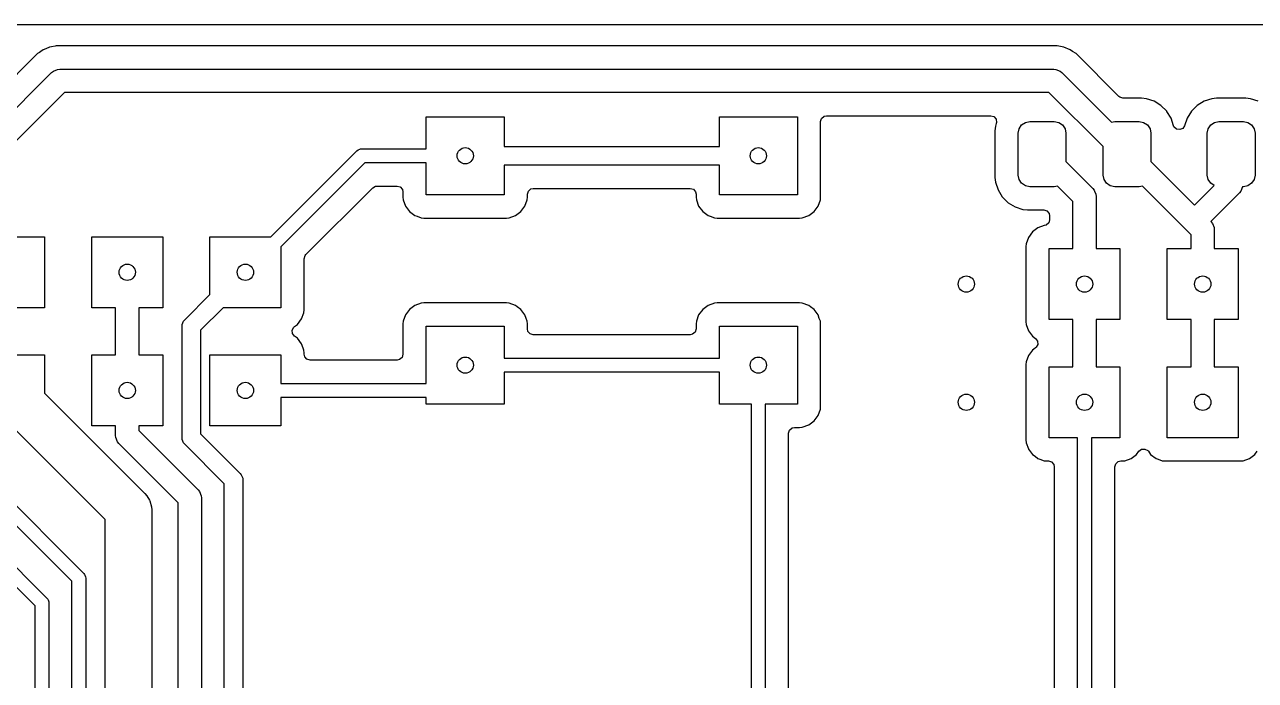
# Model space of a CAD drawing. Extents: x 0.21 to 3.39, y 0.21 to 2.59.
# Drawn here: x 1.773 to 2.815, y 2.035 to 2.59 of the extents above; entities that cross this region are included whole.
import ezdxf

# ---------------------------------------------------------------- set-up
doc = ezdxf.new("R2010")
doc.units = 0
doc.header["$MEASUREMENT"] = 0
doc.layers.add('BLACK', color=7, linetype='CONTINUOUS')

msp = doc.modelspace()

# ---------------------------------------------------------------- linework, layer by layer
at = {"layer": 'BLACK', "linetype": 'CONTINUOUS'}
for p, q in [((0.2154, 2.5896), (3.3846, 2.5896)), ((1.7841, 2.565), (1.7429, 2.5237)), ((1.7857, 2.566), (1.7841, 2.565)), ((1.7841, 2.565), (1.7841, 2.565)), ((1.787, 2.5669), (1.7857, 2.566)), ((1.7889, 2.5682), (1.787, 2.5669)), ((1.7912, 2.5691), (1.7889, 2.5682)), ((1.7889, 2.5682), (1.7889, 2.5682)), ((1.7889, 2.5682), (1.7889, 2.5682)), ((1.7889, 2.5682), (1.7889, 2.5682)), ((1.7943, 2.5704), (1.7912, 2.5691)), ((1.7912, 2.5691), (1.7912, 2.5691)), ((1.7958, 2.5707), (1.7943, 2.5704)), ((1.7943, 2.5704), (1.7943, 2.5704)), ((1.7989, 2.5713), (1.7958, 2.5707)), ((1.8, 2.5715), (1.7989, 2.5713)), ((1.7989, 2.5713), (1.7989, 2.5713)), ((2.6468, 2.5715), (1.8, 2.5715)), ((1.8, 2.5715), (1.8, 2.5715)), ((1.8, 2.5715), (1.8, 2.5715)), ((2.6525, 2.5704), (2.6468, 2.5715)), ((2.6579, 2.5682), (2.6525, 2.5704)), ((2.6525, 2.5704), (2.6525, 2.5704)), ((2.6525, 2.5704), (2.6525, 2.5704)), ((2.6599, 2.5669), (2.6579, 2.5682)), ((2.6579, 2.5682), (2.6579, 2.5682)), ((2.6628, 2.565), (2.6599, 2.5669)), ((2.699, 2.5287), (2.6628, 2.565)), ((1.7975, 2.5502), (1.801, 2.5517)), ((1.801, 2.5517), (1.8029, 2.5518)), ((1.801, 2.5517), (1.801, 2.5517)), ((1.8029, 2.5518), (2.6439, 2.5518)), ((2.6439, 2.5518), (2.6458, 2.5517)), ((2.6458, 2.5517), (2.6494, 2.5502)), ((1.749, 2.502), (1.796, 2.549)), ((1.796, 2.549), (1.7975, 2.5502)), ((2.6494, 2.5502), (2.6494, 2.5502)), ((2.6494, 2.5502), (2.6509, 2.549)), ((2.6509, 2.549), (2.6928, 2.507)), ((1.807, 2.5322), (1.7561, 2.4813)), ((2.6398, 2.5322), (1.807, 2.5322)), ((2.6857, 2.4863), (2.6398, 2.5322)), ((2.6998, 2.5281), (2.699, 2.5287)), ((2.7025, 2.5273), (2.6998, 2.5281)), ((2.7182, 2.5273), (2.7025, 2.5273)), ((2.7223, 2.5269), (2.7182, 2.5273)), ((2.7182, 2.5273), (2.7182, 2.5273)), ((2.7288, 2.5247), (2.7223, 2.5269)), ((2.7223, 2.5269), (2.7223, 2.5269)), ((2.7347, 2.5211), (2.7288, 2.5247)), ((2.7396, 2.5162), (2.7347, 2.5211)), ((2.7347, 2.5211), (2.7347, 2.5211)), ((2.7653, 2.5211), (2.7604, 2.5162)), ((2.7712, 2.5247), (2.7653, 2.5211)), ((2.7653, 2.5211), (2.7653, 2.5211)), ((2.7777, 2.5269), (2.7712, 2.5247)), ((2.7818, 2.5273), (2.7777, 2.5269)), ((2.8064, 2.5273), (2.7818, 2.5273)), ((2.8104, 2.5269), (2.8064, 2.5273)), ((2.817, 2.5247), (2.8104, 2.5269)), ((2.8104, 2.5269), (2.8104, 2.5269)), ((2.113, 2.4845), (2.113, 2.5116)), ((2.113, 2.5116), (2.179, 2.5116)), ((2.179, 2.5116), (2.179, 2.4865)), ((2.361, 2.4865), (2.361, 2.5116)), ((2.361, 2.5116), (2.427, 2.5116)), ((2.427, 2.5116), (2.427, 2.4456)), ((2.4467, 2.5075), (2.4475, 2.5102)), ((2.4475, 2.5102), (2.4496, 2.512)), ((2.4496, 2.512), (2.4517, 2.5125)), ((2.4517, 2.5125), (2.5906, 2.5125)), ((2.5906, 2.5125), (2.5933, 2.5117)), ((2.5933, 2.5117), (2.5951, 2.5096)), ((2.7397, 2.5161), (2.7396, 2.5162)), ((2.7396, 2.5162), (2.7396, 2.5162)), ((2.7396, 2.5162), (2.7396, 2.5162)), ((2.7432, 2.5103), (2.7397, 2.5161)), ((2.7453, 2.504), (2.7432, 2.5103)), ((2.7568, 2.5103), (2.7547, 2.504)), ((2.7604, 2.5162), (2.7568, 2.5103)), ((2.7604, 2.5162), (2.7604, 2.5162)), ((2.4467, 2.4437), (2.4467, 2.5075)), ((2.5946, 2.5037), (2.5942, 2.4997)), ((2.5942, 2.4997), (2.5942, 2.4603)), ((2.5953, 2.5059), (2.5946, 2.5037)), ((2.5946, 2.5037), (2.5946, 2.5037)), ((2.5951, 2.5096), (2.5955, 2.5068)), ((2.5955, 2.5068), (2.5953, 2.5059)), ((2.6139, 2.4977), (2.6146, 2.5015)), ((2.6146, 2.5015), (2.6168, 2.5047)), ((2.6168, 2.5047), (2.62, 2.5068)), ((2.62, 2.5068), (2.6237, 2.5076)), ((2.6237, 2.5076), (2.6444, 2.5076)), ((2.6444, 2.5076), (2.6482, 2.5068)), ((2.6482, 2.5068), (2.6514, 2.5047)), ((2.6514, 2.5047), (2.6535, 2.5015)), ((2.6535, 2.5015), (2.6543, 2.4977)), ((2.6928, 2.507), (2.6956, 2.5076)), ((2.6956, 2.5076), (2.7163, 2.5076)), ((2.7163, 2.5076), (2.72, 2.5068)), ((2.72, 2.5068), (2.7232, 2.5047)), ((2.7232, 2.5047), (2.7254, 2.5015)), ((2.7254, 2.5015), (2.7261, 2.4977)), ((2.7457, 2.5031), (2.7453, 2.504)), ((2.7478, 2.5012), (2.7457, 2.5031)), ((2.7505, 2.5007), (2.7478, 2.5012)), ((2.7531, 2.5017), (2.7505, 2.5007)), ((2.7547, 2.504), (2.7531, 2.5017)), ((2.7739, 2.4977), (2.7746, 2.5015)), ((2.7746, 2.5015), (2.7768, 2.5047)), ((2.7768, 2.5047), (2.78, 2.5068)), ((2.78, 2.5068), (2.7837, 2.5076)), ((2.7837, 2.5076), (2.8044, 2.5076)), ((2.8044, 2.5076), (2.8082, 2.5068)), ((2.8082, 2.5068), (2.8114, 2.5047)), ((2.8114, 2.5047), (2.8135, 2.5015)), ((2.8135, 2.5015), (2.8143, 2.4977)), ((2.6139, 2.4623), (2.6139, 2.4977)), ((2.6543, 2.4977), (2.6543, 2.4737)), ((2.7261, 2.4977), (2.7261, 2.4737)), ((2.7739, 2.4623), (2.7739, 2.4977)), ((2.8143, 2.4977), (2.8143, 2.4623)), ((1.9816, 2.41), (2.0544, 2.4828)), ((2.0544, 2.4828), (2.0553, 2.4835)), ((2.0553, 2.4835), (2.0568, 2.4841)), ((2.0568, 2.4841), (2.0574, 2.4844)), ((2.0574, 2.4844), (2.0586, 2.4845)), ((2.0586, 2.4845), (2.113, 2.4845)), ((2.179, 2.4865), (2.361, 2.4865)), ((2.6857, 2.4623), (2.6857, 2.4863)), ((2.061, 2.4727), (1.99, 2.4016)), ((2.113, 2.4727), (2.061, 2.4727)), ((2.113, 2.4456), (2.113, 2.4727)), ((2.361, 2.4707), (2.179, 2.4707)), ((2.179, 2.4707), (2.179, 2.4456)), ((2.361, 2.4456), (2.361, 2.4707)), ((2.6543, 2.4737), (2.677, 2.451)), ((2.7261, 2.4737), (2.763, 2.4369)), ((2.5942, 2.4603), (2.5946, 2.4563)), ((2.6146, 2.4585), (2.6139, 2.4623)), ((2.6168, 2.4553), (2.6146, 2.4585)), ((2.6865, 2.4585), (2.6857, 2.4623)), ((2.6886, 2.4553), (2.6865, 2.4585)), ((2.7746, 2.4585), (2.7739, 2.4623)), ((2.7768, 2.4553), (2.7746, 2.4585)), ((2.8135, 2.4585), (2.8114, 2.4553)), ((2.8143, 2.4623), (2.8135, 2.4585)), ((2.0112, 2.3949), (2.0677, 2.4515)), ((2.0677, 2.4515), (2.0702, 2.4529)), ((2.0702, 2.4529), (2.0712, 2.453)), ((2.0712, 2.453), (2.0883, 2.453)), ((2.0883, 2.453), (2.091, 2.4522)), ((2.091, 2.4522), (2.0928, 2.4501)), ((2.0928, 2.4501), (2.0933, 2.448)), ((2.0933, 2.448), (2.0933, 2.4437)), ((2.1987, 2.446), (2.1995, 2.4487)), ((2.1995, 2.4487), (2.2016, 2.4506)), ((2.2016, 2.4506), (2.2036, 2.451)), ((2.2036, 2.451), (2.3364, 2.451)), ((2.3364, 2.451), (2.339, 2.4502)), ((2.339, 2.4502), (2.3409, 2.4481)), ((2.3409, 2.4481), (2.3413, 2.446)), ((2.5946, 2.4563), (2.5968, 2.4497)), ((2.5968, 2.4497), (2.6004, 2.4438)), ((2.62, 2.4532), (2.6168, 2.4553)), ((2.6237, 2.4524), (2.62, 2.4532)), ((2.6444, 2.4524), (2.6237, 2.4524)), ((2.6472, 2.453), (2.6444, 2.4524)), ((2.6602, 2.44), (2.6472, 2.453)), ((2.677, 2.451), (2.6782, 2.4495)), ((2.6782, 2.4495), (2.6785, 2.4487)), ((2.6785, 2.4487), (2.6797, 2.446)), ((2.6918, 2.4532), (2.6886, 2.4553)), ((2.6956, 2.4524), (2.6918, 2.4532)), ((2.7163, 2.4524), (2.6956, 2.4524)), ((2.719, 2.453), (2.7163, 2.4524)), ((2.756, 2.416), (2.719, 2.453)), ((2.763, 2.4369), (2.7796, 2.4535)), ((2.7796, 2.4535), (2.7768, 2.4553)), ((2.8023, 2.4486), (2.801, 2.4471)), ((2.8037, 2.4522), (2.8023, 2.4486)), ((2.8023, 2.4486), (2.8023, 2.4486)), ((2.8038, 2.4524), (2.8037, 2.4522)), ((2.8044, 2.4524), (2.8038, 2.4524)), ((2.8082, 2.4532), (2.8044, 2.4524)), ((2.8114, 2.4553), (2.8082, 2.4532)), ((2.0933, 2.4437), (2.0933, 2.4437)), ((2.0933, 2.4437), (2.0935, 2.4414)), ((2.0935, 2.4414), (2.0935, 2.4414)), ((2.0935, 2.4414), (2.0955, 2.436)), ((2.179, 2.4456), (2.113, 2.4456)), ((2.1965, 2.436), (2.1984, 2.4414)), ((2.1984, 2.4414), (2.1987, 2.4437)), ((2.1987, 2.4437), (2.1987, 2.446)), ((2.3413, 2.446), (2.3413, 2.4437)), ((2.3413, 2.4437), (2.3413, 2.4437)), ((2.3413, 2.4437), (2.3416, 2.4414)), ((2.3416, 2.4414), (2.3416, 2.4414)), ((2.3416, 2.4414), (2.3435, 2.436)), ((2.427, 2.4456), (2.361, 2.4456)), ((2.4445, 2.436), (2.4465, 2.4414)), ((2.4465, 2.4414), (2.4467, 2.4437)), ((2.6004, 2.4438), (2.6004, 2.4438)), ((2.6004, 2.4438), (2.6053, 2.4389)), ((2.6053, 2.4389), (2.6053, 2.4389)), ((2.6053, 2.4389), (2.6053, 2.4389)), ((2.6053, 2.4389), (2.6075, 2.4376)), ((2.6075, 2.4376), (2.6112, 2.4353)), ((2.6602, 2.4), (2.6602, 2.44)), ((2.6797, 2.446), (2.6798, 2.4441)), ((2.6798, 2.4441), (2.6798, 2.4)), ((2.801, 2.4471), (2.7769, 2.423)), ((2.0955, 2.436), (2.0955, 2.436)), ((2.0955, 2.436), (2.0989, 2.4315)), ((2.0989, 2.4315), (2.1011, 2.4298)), ((2.1011, 2.4298), (2.1034, 2.4281)), ((2.1034, 2.4281), (2.1034, 2.4281)), ((2.1034, 2.4281), (2.1034, 2.4281)), ((2.1034, 2.4281), (2.1052, 2.4275)), ((2.1052, 2.4275), (2.1088, 2.4261)), ((2.1832, 2.4261), (2.1885, 2.4281)), ((2.1885, 2.4281), (2.1931, 2.4315)), ((2.1931, 2.4315), (2.1965, 2.436)), ((2.3435, 2.436), (2.3435, 2.436)), ((2.3435, 2.436), (2.3469, 2.4315)), ((2.3469, 2.4315), (2.3492, 2.4298)), ((2.3492, 2.4298), (2.3515, 2.4281)), ((2.3515, 2.4281), (2.3515, 2.4281)), ((2.3515, 2.4281), (2.3515, 2.4281)), ((2.3515, 2.4281), (2.3532, 2.4275)), ((2.3532, 2.4275), (2.3568, 2.4261)), ((2.4312, 2.4261), (2.4366, 2.4281)), ((2.4366, 2.4281), (2.4411, 2.4315)), ((2.4411, 2.4315), (2.4445, 2.436)), ((2.6112, 2.4353), (2.6177, 2.4331)), ((2.6177, 2.4331), (2.6177, 2.4331)), ((2.6177, 2.4331), (2.6177, 2.4331)), ((2.6177, 2.4331), (2.6218, 2.4327)), ((2.6218, 2.4327), (2.6355, 2.4327)), ((2.6355, 2.4327), (2.6382, 2.4319)), ((2.6382, 2.4319), (2.64, 2.4298)), ((2.64, 2.4298), (2.6405, 2.4278)), ((2.6405, 2.4278), (2.6405, 2.4244)), ((2.1088, 2.4261), (2.1088, 2.4261)), ((2.1088, 2.4261), (2.1111, 2.4259)), ((2.1111, 2.4259), (2.1809, 2.4259)), ((2.1809, 2.4259), (2.1832, 2.4261)), ((2.3568, 2.4261), (2.3568, 2.4261)), ((2.3568, 2.4261), (2.3591, 2.4259)), ((2.3591, 2.4259), (2.4289, 2.4259)), ((2.4289, 2.4259), (2.4312, 2.4261)), ((2.6305, 2.4175), (2.6259, 2.4141)), ((2.6358, 2.4195), (2.6305, 2.4175)), ((2.6305, 2.4175), (2.6305, 2.4175)), ((2.636, 2.4195), (2.6358, 2.4195)), ((2.6376, 2.4199), (2.636, 2.4195)), ((2.6397, 2.4217), (2.6376, 2.4199)), ((2.6405, 2.4244), (2.6397, 2.4217)), ((2.7769, 2.423), (2.777, 2.4229)), ((2.777, 2.4229), (2.7782, 2.4214)), ((2.7782, 2.4214), (2.7797, 2.4178)), ((2.7797, 2.4178), (2.7797, 2.4178)), ((2.7797, 2.4178), (2.7798, 2.4159)), ((1.7458, 2.41), (1.79, 2.41)), ((1.79, 2.41), (1.79, 2.35)), ((1.83, 2.35), (1.83, 2.41)), ((1.83, 2.41), (1.89, 2.41)), ((1.89, 2.41), (1.89, 2.35)), ((1.93, 2.3611), (1.93, 2.41)), ((1.93, 2.41), (1.9816, 2.41)), ((2.6225, 2.4095), (2.6205, 2.4042)), ((2.6259, 2.4141), (2.6225, 2.4095)), ((2.6225, 2.4095), (2.6225, 2.4095)), ((2.7602, 2.4118), (2.756, 2.416)), ((2.7602, 2.4), (2.7602, 2.4118)), ((2.7798, 2.4159), (2.7798, 2.4)), ((1.99, 2.4016), (1.99, 2.35)), ((2.6205, 2.4042), (2.6203, 2.4019)), ((2.6203, 2.4019), (2.6203, 2.3381)), ((2.64, 2.34), (2.64, 2.4)), ((2.64, 2.4), (2.6602, 2.4)), ((2.6798, 2.4), (2.7, 2.4)), ((2.7, 2.4), (2.7, 2.34)), ((2.74, 2.34), (2.74, 2.4)), ((2.74, 2.4), (2.7602, 2.4)), ((2.7798, 2.4), (2.8, 2.4)), ((2.8, 2.4), (2.8, 2.34)), ((2.0097, 2.3914), (2.0105, 2.3941)), ((2.0097, 2.3481), (2.0097, 2.3914)), ((2.0105, 2.3941), (2.0112, 2.3949)), ((1.9087, 2.3398), (1.93, 2.3611)), ((2.1088, 2.3539), (2.1034, 2.3519)), ((2.1111, 2.3541), (2.1088, 2.3539)), ((2.1088, 2.3539), (2.1088, 2.3539)), ((2.1809, 2.3541), (2.1111, 2.3541)), ((2.1111, 2.3541), (2.1111, 2.3541)), ((2.1832, 2.3539), (2.1809, 2.3541)), ((2.1885, 2.3519), (2.1832, 2.3539)), ((2.1832, 2.3539), (2.1832, 2.3539)), ((2.3568, 2.3539), (2.3515, 2.3519)), ((2.3591, 2.3541), (2.3568, 2.3539)), ((2.3568, 2.3539), (2.3568, 2.3539)), ((2.4289, 2.3541), (2.3591, 2.3541)), ((2.3591, 2.3541), (2.3591, 2.3541)), ((2.4312, 2.3539), (2.4289, 2.3541)), ((2.4366, 2.3519), (2.4312, 2.3539)), ((2.4312, 2.3539), (2.4312, 2.3539)), ((1.79, 2.35), (1.73, 2.35)), ((1.8502, 2.35), (1.83, 2.35)), ((1.8502, 2.31), (1.8502, 2.35)), ((1.89, 2.35), (1.8698, 2.35)), ((1.8698, 2.35), (1.8698, 2.31)), ((1.9411, 2.35), (1.9221, 2.331)), ((1.99, 2.35), (1.9411, 2.35)), ((2.0075, 2.3405), (2.0095, 2.3458)), ((2.0095, 2.3458), (2.0097, 2.3481)), ((2.0955, 2.344), (2.0935, 2.3386)), ((2.0989, 2.3485), (2.0955, 2.344)), ((2.0955, 2.344), (2.0955, 2.344)), ((2.1034, 2.3519), (2.0989, 2.3485)), ((2.1034, 2.3519), (2.1034, 2.3519)), ((2.19, 2.3508), (2.1885, 2.3519)), ((2.1885, 2.3519), (2.1885, 2.3519)), ((2.1885, 2.3519), (2.1885, 2.3519)), ((2.1931, 2.3485), (2.19, 2.3508)), ((2.1948, 2.3462), (2.1931, 2.3485)), ((2.1965, 2.344), (2.1948, 2.3462)), ((2.1976, 2.3409), (2.1965, 2.344)), ((2.1965, 2.344), (2.1965, 2.344)), ((2.1965, 2.344), (2.1965, 2.344)), ((2.3435, 2.344), (2.3416, 2.3386)), ((2.3469, 2.3485), (2.3435, 2.344)), ((2.3435, 2.344), (2.3435, 2.344)), ((2.3515, 2.3519), (2.3469, 2.3485)), ((2.3515, 2.3519), (2.3515, 2.3519)), ((2.4381, 2.3508), (2.4366, 2.3519)), ((2.4366, 2.3519), (2.4366, 2.3519)), ((2.4366, 2.3519), (2.4366, 2.3519)), ((2.4411, 2.3485), (2.4381, 2.3508)), ((2.4428, 2.3462), (2.4411, 2.3485)), ((2.4445, 2.344), (2.4428, 2.3462)), ((2.4456, 2.3409), (2.4445, 2.344)), ((2.4445, 2.344), (2.4445, 2.344)), ((2.4445, 2.344), (2.4445, 2.344)), ((1.9064, 2.3343), (1.9065, 2.3358)), ((1.9064, 2.24), (1.9064, 2.3343)), ((1.9065, 2.3358), (1.9077, 2.3386)), ((1.9077, 2.3386), (1.9087, 2.3398)), ((1.9996, 2.3311), (2.0009, 2.3335)), ((2.0009, 2.3335), (2.0015, 2.334)), ((2.0015, 2.334), (2.0041, 2.3359)), ((2.0041, 2.3359), (2.0075, 2.3405)), ((2.0935, 2.3386), (2.0933, 2.3363)), ((2.0933, 2.3363), (2.0933, 2.3106)), ((2.113, 2.2859), (2.113, 2.3344)), ((2.113, 2.3344), (2.179, 2.3344)), ((2.179, 2.3344), (2.179, 2.3073)), ((2.1984, 2.3386), (2.1976, 2.3409)), ((2.1987, 2.3363), (2.1984, 2.3386)), ((2.1987, 2.332), (2.1987, 2.3363)), ((2.1987, 2.3363), (2.1987, 2.3363)), ((2.3416, 2.3386), (2.3413, 2.3363)), ((2.3413, 2.3363), (2.3413, 2.332)), ((2.361, 2.3073), (2.361, 2.3344)), ((2.361, 2.3344), (2.427, 2.3344)), ((2.427, 2.3344), (2.427, 2.2684)), ((2.4465, 2.3386), (2.4456, 2.3409)), ((2.4467, 2.3363), (2.4465, 2.3386)), ((2.4467, 2.2665), (2.4467, 2.3363)), ((2.6203, 2.3381), (2.6203, 2.3381)), ((2.6203, 2.3381), (2.6205, 2.3358)), ((2.6205, 2.3358), (2.6205, 2.3358)), ((2.6205, 2.3358), (2.6225, 2.3305)), ((2.6602, 2.34), (2.64, 2.34)), ((2.6602, 2.3), (2.6602, 2.34)), ((2.7, 2.34), (2.6798, 2.34)), ((2.6798, 2.34), (2.6798, 2.3)), ((2.7602, 2.34), (2.74, 2.34)), ((2.7602, 2.3), (2.7602, 2.34)), ((2.8, 2.34), (2.7798, 2.34)), ((2.7798, 2.34), (2.7798, 2.3)), ((1.9221, 2.331), (1.9221, 2.2433)), ((1.9998, 2.3283), (1.9996, 2.3311)), ((2.0015, 2.326), (1.9998, 2.3283)), ((2.0041, 2.3241), (2.0015, 2.326)), ((2.0075, 2.3195), (2.0041, 2.3241)), ((2.1991, 2.3299), (2.1987, 2.332)), ((2.201, 2.3278), (2.1991, 2.3299)), ((2.2036, 2.327), (2.201, 2.3278)), ((2.3364, 2.327), (2.2036, 2.327)), ((2.3384, 2.3275), (2.3364, 2.327)), ((2.3405, 2.3293), (2.3384, 2.3275)), ((2.3413, 2.332), (2.3405, 2.3293)), ((2.6225, 2.3305), (2.6225, 2.3305)), ((2.6225, 2.3305), (2.6225, 2.3305)), ((2.6225, 2.3305), (2.6242, 2.3283)), ((2.6242, 2.3283), (2.6259, 2.3259)), ((2.6259, 2.3259), (2.6259, 2.3259)), ((2.6259, 2.3259), (2.6259, 2.3259)), ((2.6259, 2.3259), (2.6285, 2.324)), ((2.6285, 2.324), (2.6302, 2.3217)), ((2.0077, 2.3189), (2.0075, 2.3195)), ((2.0075, 2.3195), (2.0075, 2.3195)), ((2.0075, 2.3195), (2.0075, 2.3195)), ((2.0095, 2.3142), (2.0077, 2.3189)), ((2.0097, 2.3119), (2.0095, 2.3142)), ((2.0097, 2.3106), (2.0097, 2.3119)), ((2.0097, 2.3119), (2.0097, 2.3119)), ((2.6259, 2.3141), (2.6225, 2.3095)), ((2.6272, 2.315), (2.6259, 2.3141)), ((2.6285, 2.316), (2.6272, 2.315)), ((2.6291, 2.3165), (2.6285, 2.316)), ((2.6304, 2.3189), (2.6291, 2.3165)), ((2.6302, 2.3217), (2.6304, 2.3189)), ((1.73, 2.31), (1.79, 2.31)), ((1.79, 2.31), (1.79, 2.2778)), ((1.83, 2.25), (1.83, 2.31)), ((1.83, 2.31), (1.8502, 2.31)), ((1.8698, 2.31), (1.89, 2.31)), ((1.89, 2.31), (1.89, 2.25)), ((1.93, 2.25), (1.93, 2.31)), ((1.93, 2.31), (1.99, 2.31)), ((1.99, 2.31), (1.99, 2.2859)), ((2.0102, 2.3085), (2.0097, 2.3106)), ((2.012, 2.3064), (2.0102, 2.3085)), ((2.0147, 2.3056), (2.012, 2.3064)), ((2.0883, 2.3056), (2.0147, 2.3056)), ((2.0904, 2.3061), (2.0883, 2.3056)), ((2.0925, 2.3079), (2.0904, 2.3061)), ((2.0933, 2.3106), (2.0925, 2.3079)), ((2.179, 2.3073), (2.361, 2.3073)), ((2.6205, 2.3042), (2.6203, 2.3019)), ((2.6203, 2.3019), (2.6203, 2.2381)), ((2.6225, 2.3095), (2.6205, 2.3042)), ((2.6225, 2.3095), (2.6225, 2.3095)), ((2.361, 2.2955), (2.179, 2.2955)), ((2.179, 2.2955), (2.179, 2.2684)), ((2.361, 2.2684), (2.361, 2.2955)), ((2.64, 2.24), (2.64, 2.3)), ((2.64, 2.3), (2.6602, 2.3)), ((2.6798, 2.3), (2.7, 2.3)), ((2.7, 2.3), (2.7, 2.24)), ((2.74, 2.24), (2.74, 2.3)), ((2.74, 2.3), (2.7602, 2.3)), ((2.7798, 2.3), (2.8, 2.3)), ((2.8, 2.3), (2.8, 2.24)), ((1.99, 2.2859), (2.113, 2.2859)), ((1.79, 2.2778), (1.875, 2.1929)), ((2.113, 2.2741), (1.99, 2.2741)), ((1.99, 2.2741), (1.99, 2.25)), ((2.113, 2.2684), (2.113, 2.2741)), ((2.179, 2.2684), (2.113, 2.2684)), ((2.3881, 2.2684), (2.361, 2.2684)), ((2.3881, 1.885), (2.3881, 2.2684)), ((2.427, 2.2684), (2.3999, 2.2684)), ((2.3999, 2.2684), (2.3999, 1.8874)), ((2.4445, 2.2589), (2.4465, 2.2642)), ((2.4465, 2.2642), (2.4467, 2.2665)), ((1.8131, 2.1186), (1.6816, 2.25)), ((1.69, 2.2584), (1.8232, 2.1252)), ((1.8414, 2.1708), (1.7622, 2.25)), ((1.8502, 2.25), (1.83, 2.25)), ((1.8502, 2.242), (1.8502, 2.25)), ((1.89, 2.25), (1.8698, 2.25)), ((1.8698, 2.25), (1.8698, 2.2461)), ((1.99, 2.25), (1.93, 2.25)), ((2.4312, 2.249), (2.4366, 2.2509)), ((2.4366, 2.2509), (2.4411, 2.2543)), ((2.4411, 2.2543), (2.4445, 2.2589)), ((1.8503, 2.2401), (1.8502, 2.242)), ((1.8518, 2.2365), (1.8503, 2.2401)), ((1.8698, 2.2461), (1.92, 2.196)), ((1.9065, 2.2385), (1.9064, 2.24)), ((1.9221, 2.2433), (1.9556, 2.2098)), ((2.4196, 2.2438), (2.4204, 2.2464)), ((2.4196, 1.8977), (2.4196, 2.2438)), ((2.4204, 2.2464), (2.4225, 2.2483)), ((2.4225, 2.2483), (2.4246, 2.2487)), ((2.4246, 2.2487), (2.4289, 2.2487)), ((2.4289, 2.2487), (2.4312, 2.249)), ((2.4289, 2.2487), (2.4289, 2.2487)), ((2.6641, 2.24), (2.64, 2.24)), ((2.6641, 1.722), (2.6641, 2.24)), ((2.7, 2.24), (2.6759, 2.24)), ((2.6759, 2.24), (2.6759, 1.7259)), ((2.8, 2.24), (2.74, 2.24)), ((1.853, 2.235), (1.8518, 2.2365)), ((1.8518, 2.2365), (1.8518, 2.2365)), ((1.9032, 2.1849), (1.853, 2.235)), ((1.9077, 2.2356), (1.9065, 2.2385)), ((1.9087, 2.2344), (1.9077, 2.2356)), ((1.9421, 2.201), (1.9087, 2.2344)), ((2.6203, 2.2381), (2.6203, 2.2381)), ((2.6203, 2.2381), (2.6205, 2.2358)), ((2.6205, 2.2358), (2.6205, 2.2358)), ((2.6205, 2.2358), (2.6225, 2.2305)), ((2.6225, 2.2305), (2.6225, 2.2305)), ((2.6225, 2.2305), (2.6225, 2.2305)), ((2.6225, 2.2305), (2.6227, 2.2302)), ((2.6227, 2.2302), (2.6259, 2.2259)), ((2.716, 2.2285), (2.7183, 2.2302)), ((2.7183, 2.2302), (2.7211, 2.2304)), ((2.7211, 2.2304), (2.7235, 2.2291)), ((2.7235, 2.2291), (2.724, 2.2285)), ((2.6259, 2.2259), (2.6281, 2.2243)), ((2.6281, 2.2243), (2.6305, 2.2225)), ((2.6305, 2.2225), (2.6305, 2.2225)), ((2.6305, 2.2225), (2.6305, 2.2225)), ((2.6305, 2.2225), (2.6323, 2.2218)), ((2.6323, 2.2218), (2.6358, 2.2205)), ((2.6358, 2.2205), (2.6358, 2.2205)), ((2.6358, 2.2205), (2.6381, 2.2203)), ((2.6381, 2.2203), (2.6394, 2.2203)), ((2.6394, 2.2203), (2.6421, 2.2195)), ((2.6421, 2.2195), (2.6439, 2.2174)), ((2.6964, 2.218), (2.6985, 2.2198)), ((2.6985, 2.2198), (2.7006, 2.2203)), ((2.7006, 2.2203), (2.7019, 2.2203)), ((2.7019, 2.2203), (2.7042, 2.2205)), ((2.7019, 2.2203), (2.7019, 2.2203)), ((2.7042, 2.2205), (2.7095, 2.2225)), ((2.7095, 2.2225), (2.7141, 2.2259)), ((2.7141, 2.2259), (2.716, 2.2285)), ((2.724, 2.2285), (2.7259, 2.2259)), ((2.7259, 2.2259), (2.7305, 2.2225)), ((2.7305, 2.2225), (2.7305, 2.2225)), ((2.7305, 2.2225), (2.7305, 2.2225)), ((2.7305, 2.2225), (2.7323, 2.2218)), ((2.7323, 2.2218), (2.7358, 2.2205)), ((2.7358, 2.2205), (2.7358, 2.2205)), ((2.7358, 2.2205), (2.7381, 2.2203)), ((2.7381, 2.2203), (2.8019, 2.2203)), ((2.8019, 2.2203), (2.8042, 2.2205)), ((2.8042, 2.2205), (2.8095, 2.2225)), ((2.8095, 2.2225), (2.8141, 2.2259)), ((2.8141, 2.2259), (2.816, 2.2285)), ((1.9556, 2.2098), (1.9565, 2.2086)), ((1.9565, 2.2086), (1.9577, 2.2058)), ((2.6439, 2.2174), (2.6444, 2.2153)), ((2.6444, 2.2153), (2.6444, 1.7195)), ((2.6956, 2.2153), (2.6964, 2.218)), ((2.6956, 1.7465), (2.6956, 2.2153)), ((1.9421, 1.5036), (1.9421, 2.201)), ((1.9577, 2.2058), (1.9579, 2.2043)), ((1.9579, 2.2043), (1.9579, 1.5048)), ((1.875, 2.1929), (1.8767, 2.1909)), ((1.8767, 2.1909), (1.8767, 2.1909)), ((1.8767, 2.1909), (1.8789, 2.1871)), ((1.8789, 2.1871), (1.8792, 2.1865)), ((1.92, 2.196), (1.9212, 2.1945)), ((1.9212, 2.1945), (1.9212, 2.1945)), ((1.9212, 2.1945), (1.9227, 2.1909)), ((1.9227, 2.1909), (1.9228, 2.189)), ((1.9228, 2.189), (1.9228, 1.489)), ((1.7124, 2.184), (1.7921, 2.1043)), ((1.8792, 2.1865), (1.8806, 2.1815)), ((1.8806, 2.1815), (1.8806, 2.1815)), ((1.8806, 2.1815), (1.8807, 2.1789)), ((1.8807, 2.1789), (1.8807, 1.4611)), ((1.9032, 1.486), (1.9032, 2.1849)), ((1.782, 2.0976), (1.704, 2.1756)), ((1.8414, 1.4659), (1.8414, 2.1708)), ((1.8232, 2.1252), (1.8239, 2.1243)), ((1.8131, 1.5062), (1.8131, 2.1186)), ((1.8239, 2.1243), (1.8242, 2.1236)), ((1.8242, 2.1236), (1.8248, 2.1222)), ((1.8248, 2.1222), (1.8249, 2.121)), ((1.8249, 2.121), (1.8249, 1.4984)), ((1.7921, 2.1043), (1.7928, 2.1034)), ((1.782, 1.5917), (1.782, 2.0976)), ((1.7928, 2.1034), (1.793, 2.1029)), ((1.793, 2.1029), (1.7937, 2.1012)), ((1.7937, 2.1012), (1.7938, 2.1001)), ((1.7938, 2.1001), (1.7938, 1.5931))]:
    msp.add_line(p, q, dxfattribs=at)
at = {"layer": 'BLACK'}
for centre in [(2.146, 2.4786), (2.394, 2.4786), (1.86, 2.38), (1.96, 2.38), (2.57, 2.37), (2.67, 2.37), (2.77, 2.37), (2.146, 2.3014), (2.394, 2.3014), (1.86, 2.28), (1.96, 2.28), (2.57, 2.27), (2.67, 2.27), (2.77, 2.27)]:
    msp.add_circle(centre, 0.00689, dxfattribs=at)

doc.saveas('drawing.dxf')
